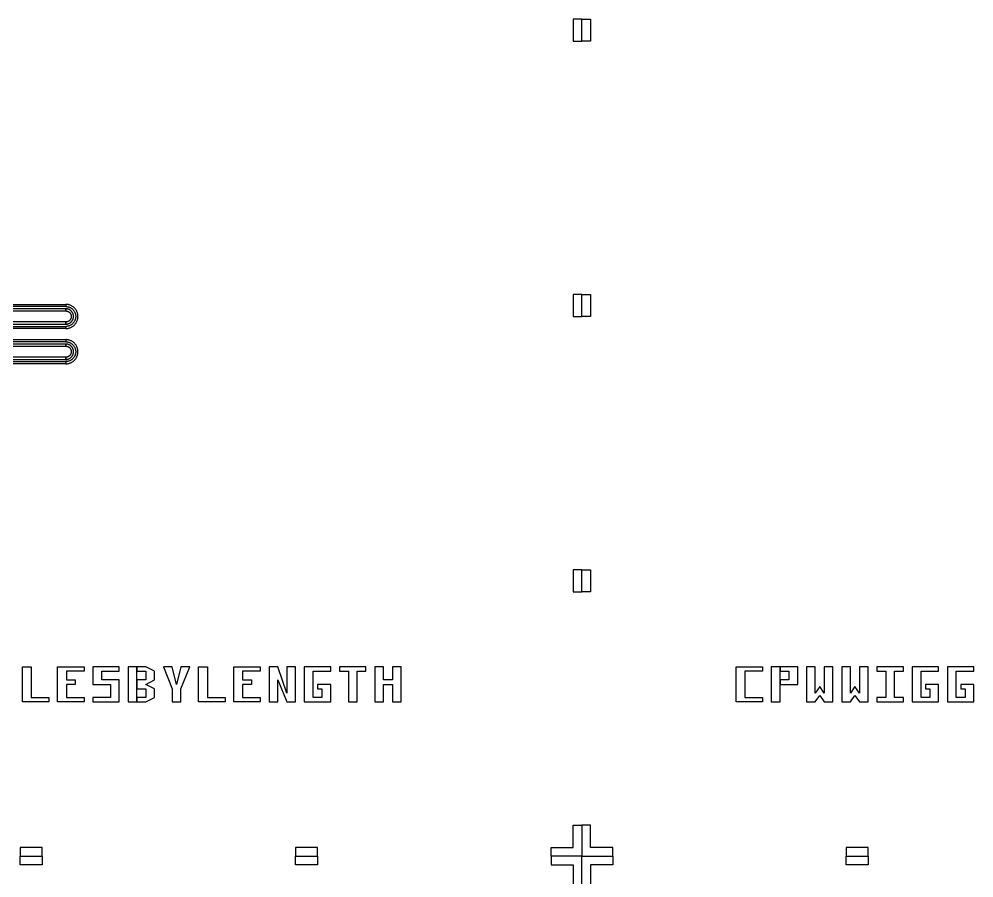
# Model space of a CAD drawing. Extents: x -25499 to 25499, y -25499 to 24195.
# Drawn here: x 4973 to 7140, y -16299 to -14350 of the extents above; entities that cross this region are included whole.
import ezdxf

# ---------------------------------------------------------------- set-up
doc = ezdxf.new("R2010")
doc.units = 0

# ---------------------------------------------------------------- blocks, each defined once
blk = doc.blocks.new('CHIP9')
for points in [[(975, 2250), (1025, 2250), (1025, 2230), (975, 2230), (975, 2250)], [(1600, 2250), (1650, 2250), (1650, 2230), (1600, 2230), (1600, 2250)], [(2250, 2250), (2180, 2250), (2180, 2230), (2230, 2230), (2230, 2180), (2250, 2180), (2250, 2250)]]:
    blk.add_lwpolyline(points)
blk = doc.blocks.new('CHIP10')
for points in [[(-250, 2250), (-180, 2250), (-180, 2230), (-230, 2230), (-230, 2180), (-250, 2180), (-250, 2250)], [(350, 2250), (400, 2250), (400, 2230), (350, 2230), (350, 2250)]]:
    blk.add_lwpolyline(points)
blk = doc.blocks.new('CHIP19')
for points in [[(2250, 1600), (2250, 1650), (2230, 1650), (2230, 1600), (2250, 1600)], [(2250, 975), (2250, 1025), (2230, 1025), (2230, 975), (2250, 975)], [(1078.6, 997.5), (875, 997.5), (875, 1002.5), (1078.6, 1002.5), (1078.6, 997.5)], [(1078.6, 947.5), (1080, 947.5), (1081.5, 947.7), (1083, 947.9), (1084.4, 948.1), (1085.8, 948.5), (1087.2, 948.9), (1088.6, 949.4), (1089.9, 950), (1091.3, 950.6), (1092.5, 951.3), (1093.8, 952.1), (1095, 952.9), (1096.1, 953.8), (1097.2, 954.8), (1098.3, 955.8), (1099.3, 956.9), (1100.2, 958), (1101.1, 959.2), (1101.9, 960.4), (1102.6, 961.7), (1103.3, 963), (1103.9, 964.3), (1104.5, 965.7), (1104.9, 967.1), (1105.3, 968.5), (1105.6, 969.9), (1105.8, 971.4), (1106, 972.8), (1106.1, 974.3), (1106.1, 975.7), (1106, 977.2), (1105.8, 978.6), (1105.6, 980.1), (1105.3, 981.5), (1104.9, 982.9), (1104.5, 984.3), (1103.9, 985.7), (1103.3, 987), (1102.6, 988.3), (1101.9, 989.6), (1101.1, 990.8), (1100.2, 992), (1099.3, 993.1), (1098.3, 994.2), (1097.2, 995.2), (1096.1, 996.2), (1095, 997.1), (1093.8, 997.9), (1092.5, 998.7), (1091.3, 999.4), (1089.9, 1000), (1088.6, 1000.6), (1087.2, 1001.1), (1085.8, 1001.5), (1084.4, 1001.9), (1083, 1002.1), (1081.5, 1002.3), (1080, 1002.5), (1078.6, 1002.5), (1078.6, 997.5), (1079.8, 997.5), (1081, 997.4), (1082.2, 997.2), (1083.3, 997), (1084.5, 996.7), (1085.7, 996.4), (1086.8, 996), (1087.9, 995.5), (1089, 995), (1090, 994.4), (1091, 993.7), (1092, 993.1), (1092.9, 992.3), (1093.8, 991.5), (1094.7, 990.7), (1095.5, 989.8), (1096.3, 988.9), (1097, 987.9), (1097.7, 986.9), (1098.3, 985.9), (1098.8, 984.8), (1099.3, 983.7), (1099.7, 982.6), (1100.1, 981.5), (1100.4, 980.3), (1100.7, 979.2), (1100.9, 978), (1101, 976.8), (1101.1, 975.6), (1101.1, 974.4), (1101, 973.2), (1100.9, 972), (1100.7, 970.8), (1100.4, 969.7), (1100.1, 968.5), (1099.7, 967.4), (1099.3, 966.3), (1098.8, 965.2), (1098.3, 964.1), (1097.7, 963.1), (1097, 962.1), (1096.3, 961.1), (1095.5, 960.2), (1094.7, 959.3), (1093.8, 958.5), (1092.9, 957.7), (1092, 956.9), (1091, 956.3), (1090, 955.6), (1089, 955), (1087.9, 954.5), (1086.8, 954), (1085.7, 953.6), (1084.5, 953.3), (1083.3, 953), (1082.2, 952.8), (1081, 952.6), (1079.8, 952.5), (1078.6, 952.5), (1078.6, 947.5)], [(1078.6, 992.5), (875, 992.5), (875, 987.5), (1078.6, 987.5), (1078.6, 992.5)], [(1078.6, 957.5), (1079.5, 957.5), (1080.4, 957.6), (1081.4, 957.7), (1082.3, 957.9), (1083.2, 958.1), (1084.1, 958.4), (1085, 958.7), (1085.8, 959.1), (1086.7, 959.5), (1087.5, 959.9), (1088.3, 960.4), (1089, 961), (1089.8, 961.5), (1090.5, 962.1), (1091.1, 962.8), (1091.8, 963.5), (1092.3, 964.2), (1092.9, 964.9), (1093.4, 965.7), (1093.9, 966.5), (1094.3, 967.3), (1094.7, 968.2), (1095, 969.1), (1095.3, 969.9), (1095.6, 970.8), (1095.8, 971.8), (1095.9, 972.7), (1096, 973.6), (1096.1, 974.5), (1096.1, 975.5), (1096, 976.4), (1095.9, 977.3), (1095.8, 978.2), (1095.6, 979.2), (1095.3, 980.1), (1095, 980.9), (1094.7, 981.8), (1094.3, 982.7), (1093.9, 983.5), (1093.4, 984.3), (1092.9, 985.1), (1092.3, 985.8), (1091.8, 986.5), (1091.1, 987.2), (1090.5, 987.9), (1089.8, 988.5), (1089, 989), (1088.3, 989.6), (1087.5, 990.1), (1086.7, 990.5), (1085.8, 990.9), (1085, 991.3), (1084.1, 991.6), (1083.2, 991.9), (1082.3, 992.1), (1081.4, 992.3), (1080.4, 992.4), (1079.5, 992.5), (1078.6, 992.5), (1078.6, 987.5), (1079.2, 987.5), (1079.9, 987.4), (1080.6, 987.3), (1081.2, 987.2), (1081.9, 987.1), (1082.5, 986.9), (1083.1, 986.6), (1083.7, 986.4), (1084.3, 986.1), (1084.9, 985.8), (1085.5, 985.4), (1086, 985), (1086.6, 984.6), (1087.1, 984.2), (1087.5, 983.7), (1088, 983.2), (1088.4, 982.7), (1088.8, 982.2), (1089.2, 981.6), (1089.5, 981.1), (1089.8, 980.5), (1090.1, 979.9), (1090.3, 979.2), (1090.6, 978.6), (1090.7, 978), (1090.9, 977.3), (1091, 976.7), (1091, 976), (1091.1, 975.3), (1091.1, 974.7), (1091, 974), (1091, 973.3), (1090.9, 972.7), (1090.7, 972), (1090.6, 971.4), (1090.3, 970.8), (1090.1, 970.1), (1089.8, 969.5), (1089.5, 968.9), (1089.2, 968.4), (1088.8, 967.8), (1088.4, 967.3), (1088, 966.8), (1087.5, 966.3), (1087.1, 965.8), (1086.6, 965.4), (1086, 965), (1085.5, 964.6), (1084.9, 964.2), (1084.3, 963.9), (1083.7, 963.6), (1083.1, 963.4), (1082.5, 963.1), (1081.9, 962.9), (1081.2, 962.8), (1080.6, 962.7), (1079.9, 962.6), (1079.2, 962.5), (1078.6, 962.5), (1078.6, 957.5)], [(875, 957.5), (1078.6, 957.5), (1078.6, 962.5), (875, 962.5), (875, 957.5)], [(875, 952.5), (1078.6, 952.5), (1078.6, 947.5), (875, 947.5), (875, 952.5)], [(1078.6, 917.5), (875, 917.5), (875, 922.5), (1078.6, 922.5), (1078.6, 917.5)], [(1078.6, 912.5), (875, 912.5), (875, 907.5), (1078.6, 907.5), (1078.6, 912.5)], [(1078.6, 867.5), (1080, 867.5), (1081.5, 867.7), (1083, 867.9), (1084.4, 868.1), (1085.8, 868.5), (1087.2, 868.9), (1088.6, 869.4), (1089.9, 870), (1091.3, 870.6), (1092.5, 871.3), (1093.8, 872.1), (1095, 872.9), (1096.1, 873.8), (1097.2, 874.8), (1098.3, 875.8), (1099.3, 876.9), (1100.2, 878), (1101.1, 879.2), (1101.9, 880.4), (1102.6, 881.7), (1103.3, 883), (1103.9, 884.3), (1104.5, 885.7), (1104.9, 887.1), (1105.3, 888.5), (1105.6, 889.9), (1105.8, 891.4), (1106, 892.8), (1106.1, 894.3), (1106.1, 895.7), (1106, 897.2), (1105.8, 898.6), (1105.6, 900.1), (1105.3, 901.5), (1104.9, 902.9), (1104.5, 904.3), (1103.9, 905.7), (1103.3, 907), (1102.6, 908.3), (1101.9, 909.6), (1101.1, 910.8), (1100.2, 912), (1099.3, 913.1), (1098.3, 914.2), (1097.2, 915.2), (1096.1, 916.2), (1095, 917.1), (1093.8, 917.9), (1092.5, 918.7), (1091.3, 919.4), (1089.9, 920), (1088.6, 920.6), (1087.2, 921.1), (1085.8, 921.5), (1084.4, 921.9), (1083, 922.1), (1081.5, 922.3), (1080, 922.5), (1078.6, 922.5), (1078.6, 917.5), (1079.8, 917.5), (1081, 917.4), (1082.2, 917.2), (1083.3, 917), (1084.5, 916.7), (1085.7, 916.4), (1086.8, 916), (1087.9, 915.5), (1089, 915), (1090, 914.4), (1091, 913.7), (1092, 913.1), (1092.9, 912.3), (1093.8, 911.5), (1094.7, 910.7), (1095.5, 909.8), (1096.3, 908.9), (1097, 907.9), (1097.7, 906.9), (1098.3, 905.9), (1098.8, 904.8), (1099.3, 903.7), (1099.7, 902.6), (1100.1, 901.5), (1100.4, 900.3), (1100.7, 899.2), (1100.9, 898), (1101, 896.8), (1101.1, 895.6), (1101.1, 894.4), (1101, 893.2), (1100.9, 892), (1100.7, 890.8), (1100.4, 889.7), (1100.1, 888.5), (1099.7, 887.4), (1099.3, 886.3), (1098.8, 885.2), (1098.3, 884.1), (1097.7, 883.1), (1097, 882.1), (1096.3, 881.1), (1095.5, 880.2), (1094.7, 879.3), (1093.8, 878.5), (1092.9, 877.7), (1092, 876.9), (1091, 876.3), (1090, 875.6), (1089, 875), (1087.9, 874.5), (1086.8, 874), (1085.7, 873.6), (1084.5, 873.3), (1083.3, 873), (1082.2, 872.8), (1081, 872.6), (1079.8, 872.5), (1078.6, 872.5), (1078.6, 867.5)], [(1078.6, 877.5), (1079.5, 877.5), (1080.4, 877.6), (1081.4, 877.7), (1082.3, 877.9), (1083.2, 878.1), (1084.1, 878.4), (1085, 878.7), (1085.8, 879.1), (1086.7, 879.5), (1087.5, 879.9), (1088.3, 880.4), (1089, 881), (1089.8, 881.5), (1090.5, 882.1), (1091.1, 882.8), (1091.8, 883.5), (1092.3, 884.2), (1092.9, 884.9), (1093.4, 885.7), (1093.9, 886.5), (1094.3, 887.3), (1094.7, 888.2), (1095, 889.1), (1095.3, 889.9), (1095.6, 890.8), (1095.8, 891.8), (1095.9, 892.7), (1096, 893.6), (1096.1, 894.5), (1096.1, 895.5), (1096, 896.4), (1095.9, 897.3), (1095.8, 898.2), (1095.6, 899.2), (1095.3, 900.1), (1095, 900.9), (1094.7, 901.8), (1094.3, 902.7), (1093.9, 903.5), (1093.4, 904.3), (1092.9, 905.1), (1092.3, 905.8), (1091.8, 906.5), (1091.1, 907.2), (1090.5, 907.9), (1089.8, 908.5), (1089, 909), (1088.3, 909.6), (1087.5, 910.1), (1086.7, 910.5), (1085.8, 910.9), (1085, 911.3), (1084.1, 911.6), (1083.2, 911.9), (1082.3, 912.1), (1081.4, 912.3), (1080.4, 912.4), (1079.5, 912.5), (1078.6, 912.5), (1078.6, 907.5), (1079.2, 907.5), (1079.9, 907.4), (1080.6, 907.3), (1081.2, 907.2), (1081.9, 907.1), (1082.5, 906.9), (1083.1, 906.6), (1083.7, 906.4), (1084.3, 906.1), (1084.9, 905.8), (1085.5, 905.4), (1086, 905), (1086.6, 904.6), (1087.1, 904.2), (1087.5, 903.7), (1088, 903.2), (1088.4, 902.7), (1088.8, 902.2), (1089.2, 901.6), (1089.5, 901.1), (1089.8, 900.5), (1090.1, 899.9), (1090.3, 899.2), (1090.6, 898.6), (1090.7, 898), (1090.9, 897.3), (1091, 896.7), (1091, 896), (1091.1, 895.3), (1091.1, 894.7), (1091, 894), (1091, 893.3), (1090.9, 892.7), (1090.7, 892), (1090.6, 891.4), (1090.3, 890.8), (1090.1, 890.1), (1089.8, 889.5), (1089.5, 888.9), (1089.2, 888.4), (1088.8, 887.8), (1088.4, 887.3), (1088, 886.8), (1087.5, 886.3), (1087.1, 885.8), (1086.6, 885.4), (1086, 885), (1085.5, 884.6), (1084.9, 884.2), (1084.3, 883.9), (1083.7, 883.6), (1083.1, 883.4), (1082.5, 883.1), (1081.9, 882.9), (1081.2, 882.8), (1080.6, 882.7), (1079.9, 882.6), (1079.2, 882.5), (1078.6, 882.5), (1078.6, 877.5)], [(875, 877.5), (1078.6, 877.5), (1078.6, 882.5), (875, 882.5), (875, 877.5)], [(875, 872.5), (1078.6, 872.5), (1078.6, 867.5), (875, 867.5), (875, 872.5)], [(2250, 350), (2250, 400), (2230, 400), (2230, 350), (2250, 350)], [(980, 100), (980, 180), (1000, 180), (1000, 110), (1040, 110), (1040, 100), (980, 100), (980, 100)], [(1060, 100), (1060, 180), (1120, 180), (1120, 170), (1080, 170), (1080, 150), (1100, 150), (1100, 140), (1080, 140), (1080, 110), (1120, 110), (1120, 100), (1060, 100), (1060, 100)], [(1140, 100), (1200, 100), (1200, 150), (1160, 150), (1160, 170), (1200, 170), (1200, 180), (1140, 180), (1140, 140), (1180, 140), (1180, 110), (1140, 110), (1140, 100), (1140, 100)], [(1220, 100), (1240, 100), (1240, 180), (1220, 180), (1220, 100)], [(1240, 100), (1260, 100), (1280, 110), (1280, 130), (1260, 140), (1280, 150), (1280, 170), (1260, 180), (1240, 180), (1240, 170), (1260, 170), (1260, 150), (1240, 150), (1240, 130), (1260, 130), (1260, 110), (1240, 110), (1240, 100)], [(1320, 100), (1340, 100), (1340, 130), (1360, 180), (1340, 180), (1330, 140), (1320, 180), (1300, 180), (1320, 130), (1320, 100), (1320, 100)], [(1380, 100), (1380, 180), (1400, 180), (1400, 110), (1440, 110), (1440, 100), (1380, 100), (1380, 100)], [(1460, 100), (1460, 180), (1520, 180), (1520, 170), (1480, 170), (1480, 150), (1500, 150), (1500, 140), (1480, 140), (1480, 110), (1520, 110), (1520, 100), (1460, 100), (1460, 100)], [(1540, 100), (1560, 100), (1560, 150), (1580, 100), (1600, 100), (1600, 180), (1580, 180), (1580, 120), (1560, 180), (1540, 180), (1540, 100), (1540, 100)], [(1620, 100), (1680, 100), (1680, 140), (1650, 140), (1650, 130), (1660, 130), (1660, 110), (1640, 110), (1640, 170), (1680, 170), (1680, 180), (1620, 180), (1620, 100), (1620, 100)], [(1720, 100), (1740, 100), (1740, 170), (1760, 170), (1760, 180), (1700, 180), (1700, 170), (1720, 170), (1720, 100), (1720, 100)], [(1780, 100), (1800, 100), (1800, 140), (1820, 140), (1820, 100), (1840, 100), (1840, 180), (1820, 180), (1820, 150), (1800, 150), (1800, 180), (1780, 180), (1780, 100), (1780, 100)], [(2250, -250), (2180, -250), (2180, -230), (2230, -230), (2230, -180), (2250, -180), (2250, -250)], [(975, -250), (1025, -250), (1025, -230), (975, -230), (975, -250)], [(1600, -250), (1650, -250), (1650, -230), (1600, -230), (1600, -250)]]:
    blk.add_lwpolyline(points)
blk = doc.blocks.new('CHIP20')
for points in [[(-250, 1600), (-250, 1650), (-230, 1650), (-230, 1600), (-250, 1600)], [(-250, 975), (-250, 1025), (-230, 1025), (-230, 975), (-250, 975)], [(-250, 350), (-250, 400), (-230, 400), (-230, 350), (-250, 350)], [(100, 100), (100, 180), (160, 180), (160, 170), (120, 170), (120, 110), (160, 110), (160, 100), (100, 100), (100, 100)], [(180, 100), (200, 100), (200, 180), (180, 180), (180, 100)], [(200, 140), (240, 140), (240, 180), (200, 180), (200, 170), (220, 170), (220, 150), (200, 150), (200, 140)], [(260, 100), (280, 100), (290, 115), (300, 100), (320, 100), (320, 180), (300, 180), (300, 120), (290, 135), (280, 120), (280, 180), (260, 180), (260, 100), (260, 100)], [(340, 100), (360, 100), (370, 115), (380, 100), (400, 100), (400, 180), (380, 180), (380, 120), (370, 135), (360, 120), (360, 180), (340, 180), (340, 100), (340, 100)], [(420, 100), (480, 100), (480, 110), (460, 110), (460, 170), (480, 170), (480, 180), (420, 180), (420, 170), (440, 170), (440, 110), (420, 110), (420, 100), (420, 100)], [(500, 100), (560, 100), (560, 140), (530, 140), (530, 130), (540, 130), (540, 110), (520, 110), (520, 170), (560, 170), (560, 180), (500, 180), (500, 100), (500, 100)], [(580, 100), (640, 100), (640, 140), (610, 140), (610, 130), (620, 130), (620, 110), (600, 110), (600, 170), (640, 170), (640, 180), (580, 180), (580, 100), (580, 100)], [(-250, -250), (-180, -250), (-180, -230), (-230, -230), (-230, -180), (-250, -180), (-250, -250)], [(350, -250), (400, -250), (400, -230), (350, -230), (350, -250)]]:
    blk.add_lwpolyline(points)

msp = doc.modelspace()

# ---------------------------------------------------------------- block references
for name, p in [('CHIP19', (4000, -16000)), ('CHIP20', (6500, -16000)), ('CHIP9', (4000, -18500)), ('CHIP10', (6500, -18500))]:
    msp.add_blockref(name, p)

doc.saveas('drawing.dxf')
